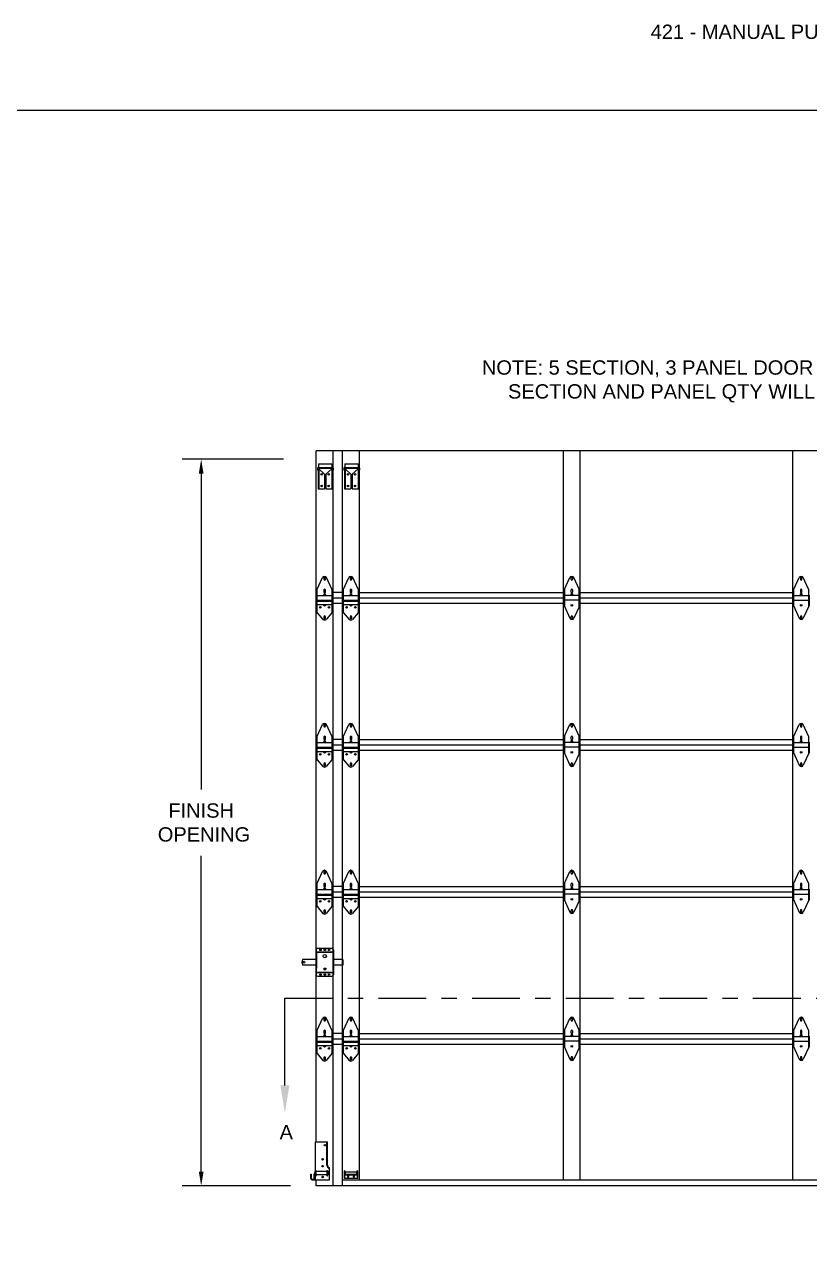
# Model space of a CAD drawing. Header units: inches. Extents: x 168.8 to 189.1, y 234.4 to 247.7.
# Drawn here: x 176.97 to 182.11, y 239.77 to 247.74 of the extents above; entities that cross this region are included whole.
import ezdxf
from ezdxf import colors
from ezdxf.entities.mleader import LeaderData, LeaderLine
from ezdxf.math import Vec2, Vec3

# ---------------------------------------------------------------- set-up
doc = ezdxf.new("R2010")
doc.units = ezdxf.units.IN
doc.header["$LTSCALE"] = 0.25
doc.header["$MEASUREMENT"] = 0
doc.linetypes.add('CENTER', pattern=[2, 1.25, -0.25, 0.25, -0.25])
doc.linetypes.add('HIDDEN', pattern=[0.375, 0.25, -0.125])
for name, color, linetype in [('421 - NO WINDOW', 7, 'Continuous'), ('ANNOTATIONS', 1, 'Continuous'), ('SECTION CUTS', 6, 'CENTER')]:
    doc.layers.add(name, color=color, linetype=linetype)
doc.styles.add('ARIAL', font='arial.ttf', dxfattribs={"height": 0.09375})
doc.styles.get("Standard").update_dxf_attribs({"font": 'romans.shx'})
doc.dimstyles.new('STANDARD$0', dxfattribs={"dimtxt": 0.09375, "dimasz": 0.09375, "dimexe": 0.03125, "dimexo": 0.046875, "dimgap": 0.09, "dimtad": 0, "dimtih": 1, "dimtoh": 1, "dimdec": 4, "dimzin": 0, "dimdsep": 46, "dimtxsty": 'ARIAL', "dimcen": 0.09, "dimadec": 0, "dimazin": 0, "dimtfac": 1, "dimtdec": 4, "dimtofl": 0, "dimtmove": 0, "dimatfit": 1, "dimfxl": 1, "dimtolj": 1, "dimtzin": 0, "dimarcsym": 0})

# ---------------------------------------------------------------- blocks, each defined once
blk = doc.blocks.new('*D3')
at = {"layer": 'ANNOTATIONS', "color": 0, "lineweight": -2, "transparency": 16777216}
for p, q in [((178.6681, 244.8975), (178.0043, 244.8975)), ((178.1293, 244.8037), (178.1293, 242.7386)), ((178.1293, 240.2386), (178.1293, 242.3038)), ((178.7129, 240.1449), (178.0043, 240.1449))]:
    blk.add_line(p, q, dxfattribs=at)
at = {"layer": 'ANNOTATIONS', "color": 0, "transparency": 16777216}
for points in [[(178.1136, 244.8037), (178.1449, 244.8037), (178.1293, 244.8975)], [(178.1136, 240.2386), (178.1449, 240.2386), (178.1293, 240.1449)]]:
    blk.add_solid(points, dxfattribs=at)
at = {"layer": 'defpoints', "color": 0, "transparency": 16777216}
for p in [(178.7743, 244.8975), (178.1293, 240.1449), (178.8192, 240.1449)]:
    blk.add_point(p, dxfattribs=at)
at = {"layer": 'ANNOTATIONS', "color": 0, "transparency": 16777216, "insert": (178.1293, 242.5212), "char_height": 0.09375, "attachment_point": 5, "style": 'ARIAL'}
blk.add_mtext('\\A1;FINISH\\P OPENING', dxfattribs=at)

msp = doc.modelspace()

# ---------------------------------------------------------------- linework, layer by layer
at = {"layer": '421 - NO WINDOW'}
for p, q in [((178.88159, 240.43344), (178.88159, 244.9522)), ((183.72745, 244.9522), (178.88159, 244.9522)), ((178.99176, 240.14488), (178.99176, 244.9522)), ((179.0541, 240.14488), (179.0541, 244.9522)), ((179.16427, 240.18494), (179.16427, 244.9522)), ((180.49926, 240.18494), (180.49926, 244.9522)), ((180.60942, 240.18494), (180.60942, 244.9522)), ((181.99963, 240.18494), (181.99963, 244.9522)), ((178.89648, 244.86832), (178.9848, 244.86832)), ((178.89648, 244.86832), (178.89648, 244.8421)), ((178.9848, 244.86832), (178.9848, 244.8421)), ((179.06899, 244.86832), (179.1573, 244.86832)), ((179.06899, 244.86832), (179.06899, 244.8421)), ((179.1573, 244.86832), (179.1573, 244.8421)), ((178.88956, 244.83892), (178.88916, 244.82726)), ((178.89328, 244.82711), (178.88916, 244.82726)), ((178.89369, 244.83878), (178.89328, 244.82711)), ((178.894, 244.83461), (178.894, 244.7037)), ((178.98415, 244.8421), (178.89713, 244.8421)), ((178.89805, 244.83461), (178.89805, 244.7037)), ((178.93682, 244.79928), (178.89805, 244.83438)), ((178.93682, 244.79928), (178.93682, 244.7037)), ((178.94446, 244.79928), (178.98323, 244.83438)), ((178.94446, 244.79928), (178.94446, 244.7037)), ((178.98323, 244.83461), (178.98323, 244.7037)), ((178.98728, 244.83461), (178.98728, 244.7037)), ((178.98759, 244.83878), (178.988, 244.82711)), ((178.988, 244.82711), (178.99212, 244.82726)), ((178.99171, 244.83892), (178.99212, 244.82726)), ((179.06207, 244.83892), (179.06166, 244.82726)), ((179.06579, 244.82711), (179.06166, 244.82726)), ((179.0662, 244.83878), (179.06579, 244.82711)), ((179.0665, 244.83461), (179.0665, 244.7037)), ((179.15666, 244.8421), (179.06964, 244.8421)), ((179.07056, 244.83461), (179.07056, 244.7037)), ((179.10932, 244.79928), (179.07056, 244.83438)), ((179.10932, 244.79928), (179.10932, 244.7037)), ((179.11697, 244.79928), (179.15574, 244.83438)), ((179.11697, 244.79928), (179.11697, 244.7037)), ((179.15574, 244.83461), (179.15574, 244.7037)), ((179.15979, 244.83461), (179.15979, 244.7037)), ((179.1601, 244.83878), (179.1605, 244.82711)), ((179.1605, 244.82711), (179.16463, 244.82726)), ((179.16422, 244.83892), (179.16463, 244.82726)), ((178.894, 244.7037), (178.93682, 244.7037)), ((178.94446, 244.7037), (178.98728, 244.7037)), ((179.0665, 244.7037), (179.10932, 244.7037)), ((179.11697, 244.7037), (179.15979, 244.7037)), ((178.88889, 244.04812), (178.92367, 244.12341)), ((178.88889, 243.89413), (178.88889, 244.04812)), ((178.93162, 244.12189), (178.93162, 244.11291)), ((178.94175, 244.11291), (178.94175, 244.12189)), ((178.98447, 244.04812), (178.9497, 244.12341)), ((178.98447, 244.04812), (178.98447, 243.89413)), ((179.0614, 244.04812), (179.09618, 244.12341)), ((179.0614, 243.89413), (179.0614, 244.04812)), ((179.10413, 244.12189), (179.10413, 244.11291)), ((179.11426, 244.11291), (179.11426, 244.12189)), ((179.15698, 244.04812), (179.12221, 244.12341)), ((179.15698, 244.04812), (179.15698, 243.89413)), ((180.5066, 244.04812), (180.54137, 244.12341)), ((180.5066, 244.04812), (180.5066, 243.93343)), ((180.54932, 244.11291), (180.54932, 244.12189)), ((180.55945, 244.12189), (180.55945, 244.11291)), ((180.60217, 244.04812), (180.5674, 244.12341)), ((180.60217, 243.93343), (180.60217, 244.04812)), ((182.00688, 244.04812), (182.04165, 244.12341)), ((182.00688, 243.93343), (182.00688, 244.04812)), ((182.0496, 244.12189), (182.0496, 244.11291)), ((182.05974, 244.11291), (182.05974, 244.12189)), ((182.10246, 244.04812), (182.06769, 244.12341)), ((182.10246, 244.04812), (182.10246, 243.93343)), ((178.88159, 244.00379), (178.88542, 244.00129)), ((178.88159, 243.97776), (178.88542, 243.98026)), ((178.88159, 243.97177), (178.88542, 243.96927)), ((178.88542, 243.89413), (178.88542, 244.00941)), ((178.88542, 244.00941), (178.88889, 244.00941)), ((178.88889, 244.00559), (178.98447, 244.00559)), ((178.88889, 243.97596), (178.98447, 243.97596)), ((178.88889, 243.96927), (178.98447, 243.96927)), ((178.93162, 244.04289), (178.93162, 244.02912)), ((178.94175, 244.02912), (178.94175, 244.04289)), ((178.98447, 244.00941), (178.98795, 244.00941)), ((178.98795, 244.00941), (178.98795, 243.89413)), ((178.99178, 244.00379), (178.98795, 244.00129)), ((178.99178, 243.97776), (178.98795, 243.98026)), ((178.99178, 243.97177), (178.98795, 243.96927)), ((179.0614, 244.02579), (178.99176, 244.02579)), ((178.99176, 243.99074), (179.0541, 243.99074)), ((178.99178, 243.97776), (178.99178, 244.00379)), ((178.99178, 243.94574), (178.99178, 243.97177)), ((179.0541, 244.00379), (179.05792, 244.00129)), ((179.0541, 243.97776), (179.05792, 243.98026)), ((179.0541, 243.97177), (179.05792, 243.96927)), ((179.05792, 243.89413), (179.05792, 244.00941)), ((179.05792, 244.00941), (179.0614, 244.00941)), ((179.0614, 244.00559), (179.15698, 244.00559)), ((179.0614, 243.97596), (179.15698, 243.97596)), ((179.0614, 243.96927), (179.15698, 243.96927)), ((179.10413, 244.04289), (179.10413, 244.02912)), ((179.11426, 244.02912), (179.11426, 244.04289)), ((179.15698, 244.02579), (180.5066, 244.02579)), ((179.15698, 244.00941), (179.16046, 244.00941)), ((179.16046, 244.00941), (179.16046, 243.89413)), ((179.16428, 244.00379), (179.16046, 244.00129)), ((179.16428, 243.97776), (179.16046, 243.98026)), ((179.16428, 243.97177), (179.16046, 243.96927)), ((179.16427, 243.99074), (180.5066, 243.99074)), ((179.16428, 243.97776), (179.16428, 244.00379)), ((179.16428, 243.94574), (179.16428, 243.97177)), ((180.49929, 243.97776), (180.49929, 244.00379)), ((180.49929, 244.00379), (180.50312, 244.00129)), ((180.49929, 243.97776), (180.50312, 243.98026)), ((180.5066, 244.00941), (180.50312, 244.00941)), ((180.50312, 244.00941), (180.50312, 243.94096)), ((180.60217, 244.00559), (180.5066, 244.00559)), ((180.60217, 243.97596), (180.5066, 243.97596)), ((180.54932, 244.02912), (180.54932, 244.04289)), ((180.55945, 244.04289), (180.55945, 244.02912)), ((180.60217, 244.02579), (181.99963, 244.02579)), ((180.60565, 244.00941), (180.60217, 244.00941)), ((180.60217, 243.99074), (181.99963, 243.99074)), ((180.60565, 243.94096), (180.60565, 244.00941)), ((180.60948, 244.00379), (180.60565, 244.00129)), ((180.60948, 243.97776), (180.60565, 243.98026)), ((180.60948, 243.97776), (180.60948, 244.00379)), ((181.99958, 243.97776), (181.99958, 244.00379)), ((181.99958, 244.00379), (182.0034, 244.00129)), ((181.99958, 243.97776), (182.0034, 243.98026)), ((182.0034, 243.94096), (182.0034, 244.00941)), ((182.0034, 244.00941), (182.00688, 244.00941)), ((182.00688, 244.00559), (182.10246, 244.00559)), ((182.00688, 243.97596), (182.10246, 243.97596)), ((182.0496, 244.04289), (182.0496, 244.02912)), ((182.05974, 244.02912), (182.05974, 244.04289)), ((182.10246, 244.00941), (182.10594, 244.00941)), ((182.10594, 244.00941), (182.10594, 243.94096)), ((182.10976, 244.00379), (182.10594, 244.00129)), ((182.10976, 243.97776), (182.10594, 243.98026)), ((182.10976, 243.97776), (182.10976, 244.00379)), ((178.88159, 243.94574), (178.88542, 243.94824)), ((178.88542, 243.89413), (178.88889, 243.89413)), ((178.88889, 243.94824), (178.98447, 243.94824)), ((178.88889, 243.89413), (178.92569, 243.85014)), ((178.98447, 243.89413), (178.94768, 243.85014)), ((178.98447, 243.89413), (178.98795, 243.89413)), ((178.99178, 243.94574), (178.98795, 243.94824)), ((178.99176, 243.95569), (179.0541, 243.95569)), ((179.0541, 243.94574), (179.05792, 243.94824)), ((179.05792, 243.89413), (179.0614, 243.89413)), ((179.0614, 243.94824), (179.15698, 243.94824)), ((179.0614, 243.89413), (179.09819, 243.85014)), ((179.15698, 243.89413), (179.12019, 243.85014)), ((179.15698, 243.89413), (179.16046, 243.89413)), ((179.16428, 243.94574), (179.16046, 243.94824)), ((179.16427, 243.95569), (180.5066, 243.95569)), ((180.50312, 243.94096), (180.54137, 243.85814)), ((180.60565, 243.94096), (180.5674, 243.85814)), ((180.60217, 243.95569), (181.99963, 243.95569)), ((182.0034, 243.94096), (182.04165, 243.85814)), ((182.10594, 243.94096), (182.06769, 243.85814)), ((178.93162, 243.86788), (178.93162, 243.8589)), ((178.94175, 243.8589), (178.94175, 243.86788)), ((179.10413, 243.86788), (179.10413, 243.8589)), ((179.11426, 243.8589), (179.11426, 243.86788)), ((180.54932, 243.8589), (180.54932, 243.86865)), ((180.55945, 243.86865), (180.55945, 243.8589)), ((182.0496, 243.86865), (182.0496, 243.8589)), ((182.05974, 243.8589), (182.05974, 243.86865)), ((178.88889, 243.08666), (178.92367, 243.16194)), ((178.93162, 243.16043), (178.93162, 243.15144)), ((178.94175, 243.15144), (178.94175, 243.16043)), ((178.98447, 243.08666), (178.9497, 243.16194)), ((179.0614, 243.08666), (179.09618, 243.16194)), ((179.10413, 243.16043), (179.10413, 243.15144)), ((179.11426, 243.15144), (179.11426, 243.16043)), ((179.15698, 243.08666), (179.12221, 243.16194)), ((180.5066, 243.08666), (180.54137, 243.16194)), ((180.54932, 243.15144), (180.54932, 243.16043)), ((180.55945, 243.16043), (180.55945, 243.15144)), ((180.60217, 243.08666), (180.5674, 243.16194)), ((182.00688, 243.08666), (182.04165, 243.16194)), ((182.0496, 243.16043), (182.0496, 243.15144)), ((182.05974, 243.15144), (182.05974, 243.16043)), ((182.10246, 243.08666), (182.06769, 243.16194)), ((178.88159, 243.04233), (178.88542, 243.03982)), ((178.88159, 243.01629), (178.88542, 243.0188)), ((178.88159, 243.01031), (178.88542, 243.0078)), ((178.88542, 242.93266), (178.88542, 243.04795)), ((178.88542, 243.04795), (178.88889, 243.04795)), ((178.88889, 242.93266), (178.88889, 243.08666)), ((178.88889, 243.04412), (178.98447, 243.04412)), ((178.88889, 243.0145), (178.98447, 243.0145)), ((178.93162, 243.08142), (178.93162, 243.06766)), ((178.94175, 243.06766), (178.94175, 243.08142)), ((178.98447, 243.08666), (178.98447, 242.93266)), ((178.98447, 243.04795), (178.98795, 243.04795)), ((178.98795, 243.04795), (178.98795, 242.93266)), ((178.99178, 243.04233), (178.98795, 243.03982)), ((178.99178, 243.01629), (178.98795, 243.0188)), ((178.99178, 243.01031), (178.98795, 243.0078)), ((179.0614, 243.06433), (178.99176, 243.06433)), ((178.99176, 243.02927), (179.0541, 243.02927)), ((178.99178, 243.01629), (178.99178, 243.04233)), ((178.99178, 242.98427), (178.99178, 243.01031)), ((179.0541, 243.04233), (179.05792, 243.03982)), ((179.0541, 243.01629), (179.05792, 243.0188)), ((179.0541, 243.01031), (179.05792, 243.0078)), ((179.05792, 243.04795), (179.0614, 243.04795)), ((179.05792, 242.93266), (179.05792, 243.04795)), ((179.0614, 242.93266), (179.0614, 243.08666)), ((179.0614, 243.04412), (179.15698, 243.04412)), ((179.0614, 243.0145), (179.15698, 243.0145)), ((179.10413, 243.08142), (179.10413, 243.06766)), ((179.11426, 243.06766), (179.11426, 243.08142)), ((179.15698, 243.08666), (179.15698, 242.93266)), ((179.15698, 243.06433), (180.5066, 243.06433)), ((179.15698, 243.04795), (179.16046, 243.04795)), ((179.16046, 243.04795), (179.16046, 242.93266)), ((179.16428, 243.04233), (179.16046, 243.03982)), ((179.16428, 243.01629), (179.16046, 243.0188)), ((179.16428, 243.01031), (179.16046, 243.0078)), ((179.16427, 243.02927), (180.5066, 243.02927)), ((179.16428, 243.01629), (179.16428, 243.04233)), ((179.16428, 242.98427), (179.16428, 243.01031)), ((180.49929, 243.01629), (180.49929, 243.04233)), ((180.49929, 243.04233), (180.50312, 243.03982)), ((180.49929, 243.01629), (180.50312, 243.0188)), ((180.5066, 243.04795), (180.50312, 243.04795)), ((180.50312, 243.04795), (180.50312, 242.9795)), ((180.5066, 243.08666), (180.5066, 242.97196)), ((180.60217, 243.04412), (180.5066, 243.04412)), ((180.60217, 243.0145), (180.5066, 243.0145)), ((180.54932, 243.06766), (180.54932, 243.08142)), ((180.55945, 243.08142), (180.55945, 243.06766)), ((180.60217, 242.97196), (180.60217, 243.08666)), ((180.60217, 243.06433), (181.99963, 243.06433)), ((180.60565, 243.04795), (180.60217, 243.04795)), ((180.60217, 243.02927), (181.99963, 243.02927)), ((180.60565, 242.9795), (180.60565, 243.04795)), ((180.60948, 243.04233), (180.60565, 243.03982)), ((180.60948, 243.01629), (180.60565, 243.0188)), ((180.60948, 243.01629), (180.60948, 243.04233)), ((181.99958, 243.01629), (181.99958, 243.04233)), ((181.99958, 243.04233), (182.0034, 243.03982)), ((181.99958, 243.01629), (182.0034, 243.0188)), ((182.0034, 243.04795), (182.00688, 243.04795)), ((182.0034, 242.9795), (182.0034, 243.04795)), ((182.00688, 242.97196), (182.00688, 243.08666)), ((182.00688, 243.04412), (182.10246, 243.04412)), ((182.00688, 243.0145), (182.10246, 243.0145)), ((182.0496, 243.08142), (182.0496, 243.06766)), ((182.05974, 243.06766), (182.05974, 243.08142)), ((182.10246, 243.08666), (182.10246, 242.97196)), ((182.10246, 243.04795), (182.10594, 243.04795)), ((182.10594, 243.04795), (182.10594, 242.9795)), ((182.10976, 243.04233), (182.10594, 243.03982)), ((182.10976, 243.01629), (182.10594, 243.0188)), ((182.10976, 243.01629), (182.10976, 243.04233)), ((178.88159, 242.98427), (178.88542, 242.98678)), ((178.88542, 242.93266), (178.88889, 242.93266)), ((178.88889, 243.0078), (178.98447, 243.0078)), ((178.88889, 242.98678), (178.98447, 242.98678)), ((178.88889, 242.93266), (178.92569, 242.88867)), ((178.98447, 242.93266), (178.94768, 242.88867)), ((178.98447, 242.93266), (178.98795, 242.93266)), ((178.99178, 242.98427), (178.98795, 242.98678)), ((178.99176, 242.99422), (179.0541, 242.99422)), ((179.0541, 242.98427), (179.05792, 242.98678)), ((179.05792, 242.93266), (179.0614, 242.93266)), ((179.0614, 243.0078), (179.15698, 243.0078)), ((179.0614, 242.98678), (179.15698, 242.98678)), ((179.0614, 242.93266), (179.09819, 242.88867)), ((179.15698, 242.93266), (179.12019, 242.88867)), ((179.15698, 242.93266), (179.16046, 242.93266)), ((179.16428, 242.98427), (179.16046, 242.98678)), ((179.16427, 242.99422), (180.5066, 242.99422)), ((180.50312, 242.9795), (180.54137, 242.89668)), ((180.60565, 242.9795), (180.5674, 242.89668)), ((180.60217, 242.99422), (181.99963, 242.99422)), ((182.0034, 242.9795), (182.04165, 242.89668)), ((182.10594, 242.9795), (182.06769, 242.89668)), ((178.93162, 242.90642), (178.93162, 242.89743)), ((178.94175, 242.89743), (178.94175, 242.90642)), ((179.10413, 242.90642), (179.10413, 242.89743)), ((179.11426, 242.89743), (179.11426, 242.90642)), ((180.54932, 242.89743), (180.54932, 242.90718)), ((180.55945, 242.90718), (180.55945, 242.89743)), ((182.0496, 242.90718), (182.0496, 242.89743)), ((182.05974, 242.89743), (182.05974, 242.90718)), ((178.88889, 242.12519), (178.92367, 242.20048)), ((178.93162, 242.19896), (178.93162, 242.18998)), ((178.94175, 242.18998), (178.94175, 242.19896)), ((178.98447, 242.12519), (178.9497, 242.20048)), ((179.0614, 242.12519), (179.09618, 242.20048)), ((179.10413, 242.19896), (179.10413, 242.18998)), ((179.11426, 242.18998), (179.11426, 242.19896)), ((179.15698, 242.12519), (179.12221, 242.20048)), ((180.5066, 242.12519), (180.54137, 242.20048)), ((180.54932, 242.18998), (180.54932, 242.19896)), ((180.55945, 242.19896), (180.55945, 242.18998)), ((180.60217, 242.12519), (180.5674, 242.20048)), ((182.00688, 242.12519), (182.04165, 242.20048)), ((182.0496, 242.19896), (182.0496, 242.18998)), ((182.05974, 242.18998), (182.05974, 242.19896)), ((182.10246, 242.12519), (182.06769, 242.20048)), ((178.88159, 242.08086), (178.88542, 242.07836)), ((178.88159, 242.05483), (178.88542, 242.05733)), ((178.88542, 241.9712), (178.88542, 242.08648)), ((178.88542, 242.08648), (178.88889, 242.08648)), ((178.88889, 241.9712), (178.88889, 242.12519)), ((178.88889, 242.08266), (178.98447, 242.08266)), ((178.88889, 242.05303), (178.98447, 242.05303)), ((178.93162, 242.11996), (178.93162, 242.10619)), ((178.94175, 242.10619), (178.94175, 242.11996)), ((178.98447, 242.12519), (178.98447, 241.9712)), ((178.98447, 242.08648), (178.98795, 242.08648)), ((178.98795, 242.08648), (178.98795, 241.9712)), ((178.99178, 242.08086), (178.98795, 242.07836)), ((178.99178, 242.05483), (178.98795, 242.05733)), ((179.0614, 242.10286), (178.99176, 242.10286)), ((178.99176, 242.06781), (179.0541, 242.06781)), ((178.99178, 242.05483), (178.99178, 242.08086)), ((179.0541, 242.08086), (179.05792, 242.07836)), ((179.0541, 242.05483), (179.05792, 242.05733)), ((179.05792, 242.08648), (179.0614, 242.08648)), ((179.05792, 241.9712), (179.05792, 242.08648)), ((179.0614, 241.9712), (179.0614, 242.12519)), ((179.0614, 242.08266), (179.15698, 242.08266)), ((179.0614, 242.05303), (179.15698, 242.05303)), ((179.10413, 242.11996), (179.10413, 242.10619)), ((179.11426, 242.10619), (179.11426, 242.11996)), ((179.15698, 242.12519), (179.15698, 241.9712)), ((179.15698, 242.08648), (179.16046, 242.08648)), ((179.16046, 242.08648), (179.16046, 241.9712)), ((179.16428, 242.08086), (179.16046, 242.07836)), ((179.16428, 242.05483), (179.16046, 242.05733)), ((179.16427, 242.10286), (180.5066, 242.10286)), ((179.16427, 242.06781), (180.5066, 242.06781)), ((179.16428, 242.05483), (179.16428, 242.08086)), ((180.49929, 242.08086), (180.50312, 242.07836)), ((180.49929, 242.05483), (180.49929, 242.08086)), ((180.49929, 242.05483), (180.50312, 242.05733)), ((180.5066, 242.08648), (180.50312, 242.08648)), ((180.50312, 242.08648), (180.50312, 242.01803)), ((180.5066, 242.12519), (180.5066, 242.0105)), ((180.60217, 242.08266), (180.5066, 242.08266)), ((180.60217, 242.05303), (180.5066, 242.05303)), ((180.54932, 242.10619), (180.54932, 242.11996)), ((180.55945, 242.11996), (180.55945, 242.10619)), ((180.60217, 242.0105), (180.60217, 242.12519)), ((180.60217, 242.10286), (181.99963, 242.10286)), ((180.60565, 242.08648), (180.60217, 242.08648)), ((180.60217, 242.06781), (181.99963, 242.06781)), ((180.60565, 242.01803), (180.60565, 242.08648)), ((180.60948, 242.08086), (180.60565, 242.07836)), ((180.60948, 242.05483), (180.60565, 242.05733)), ((180.60948, 242.05483), (180.60948, 242.08086)), ((181.99958, 242.08086), (182.0034, 242.07836)), ((181.99958, 242.05483), (181.99958, 242.08086)), ((181.99958, 242.05483), (182.0034, 242.05733)), ((182.0034, 242.08648), (182.00688, 242.08648)), ((182.0034, 242.01803), (182.0034, 242.08648)), ((182.00688, 242.0105), (182.00688, 242.12519)), ((182.00688, 242.08266), (182.10246, 242.08266)), ((182.00688, 242.05303), (182.10246, 242.05303)), ((182.0496, 242.11996), (182.0496, 242.10619)), ((182.05974, 242.10619), (182.05974, 242.11996)), ((182.10246, 242.12519), (182.10246, 242.0105)), ((182.10246, 242.08648), (182.10594, 242.08648)), ((182.10594, 242.08648), (182.10594, 242.01803)), ((182.10976, 242.08086), (182.10594, 242.07836)), ((182.10976, 242.05483), (182.10594, 242.05733)), ((182.10976, 242.05483), (182.10976, 242.08086)), ((178.88159, 242.04884), (178.88542, 242.04634)), ((178.88159, 242.02281), (178.88542, 242.02531)), ((178.88889, 242.04634), (178.98447, 242.04634)), ((178.88889, 242.02531), (178.98447, 242.02531)), ((178.99178, 242.04884), (178.98795, 242.04634)), ((178.99178, 242.02281), (178.98795, 242.02531)), ((178.99176, 242.03275), (179.0541, 242.03275)), ((178.99178, 242.02281), (178.99178, 242.04884)), ((179.0541, 242.04884), (179.05792, 242.04634)), ((179.0541, 242.02281), (179.05792, 242.02531)), ((179.0614, 242.04634), (179.15698, 242.04634)), ((179.0614, 242.02531), (179.15698, 242.02531)), ((179.16428, 242.04884), (179.16046, 242.04634)), ((179.16428, 242.02281), (179.16046, 242.02531)), ((179.16427, 242.03275), (180.5066, 242.03275)), ((179.16428, 242.02281), (179.16428, 242.04884)), ((180.50312, 242.01803), (180.54137, 241.93521)), ((180.60565, 242.01803), (180.5674, 241.93521)), ((180.60217, 242.03275), (181.99963, 242.03275)), ((182.0034, 242.01803), (182.04165, 241.93521)), ((182.10594, 242.01803), (182.06769, 241.93521)), ((178.88542, 241.9712), (178.88889, 241.9712)), ((178.88889, 241.9712), (178.92569, 241.92721)), ((178.93162, 241.94495), (178.93162, 241.93597)), ((178.94175, 241.93597), (178.94175, 241.94495)), ((178.98447, 241.9712), (178.94768, 241.92721)), ((178.98447, 241.9712), (178.98795, 241.9712)), ((179.05792, 241.9712), (179.0614, 241.9712)), ((179.0614, 241.9712), (179.09819, 241.92721)), ((179.10413, 241.94495), (179.10413, 241.93597)), ((179.11426, 241.93597), (179.11426, 241.94495)), ((179.15698, 241.9712), (179.12019, 241.92721)), ((179.15698, 241.9712), (179.16046, 241.9712)), ((180.54932, 241.93597), (180.54932, 241.94572)), ((180.55945, 241.94572), (180.55945, 241.93597)), ((182.0496, 241.94572), (182.0496, 241.93597)), ((182.05974, 241.93597), (182.05974, 241.94572)), ((178.88889, 241.16373), (178.92367, 241.23901)), ((178.93162, 241.23749), (178.93162, 241.22851)), ((178.94175, 241.22851), (178.94175, 241.23749)), ((178.98447, 241.16373), (178.9497, 241.23901)), ((179.0614, 241.16373), (179.09618, 241.23901)), ((179.10413, 241.23749), (179.10413, 241.22851)), ((179.11426, 241.22851), (179.11426, 241.23749)), ((179.15698, 241.16373), (179.12221, 241.23901)), ((180.5066, 241.16373), (180.54137, 241.23901)), ((180.54932, 241.22851), (180.54932, 241.23749)), ((180.55945, 241.23749), (180.55945, 241.22851)), ((180.60217, 241.16373), (180.5674, 241.23901)), ((182.00688, 241.16373), (182.04165, 241.23901)), ((182.0496, 241.23749), (182.0496, 241.22851)), ((182.05974, 241.22851), (182.05974, 241.23749)), ((182.10246, 241.16373), (182.06769, 241.23901)), ((178.88159, 241.1194), (178.88542, 241.11689)), ((178.88159, 241.09336), (178.88542, 241.09587)), ((178.88542, 241.12502), (178.88889, 241.12502)), ((178.88542, 241.00973), (178.88542, 241.12502)), ((178.88889, 241.00973), (178.88889, 241.16373)), ((178.88889, 241.12119), (178.98447, 241.12119)), ((178.93162, 241.15849), (178.93162, 241.14473)), ((178.94175, 241.14473), (178.94175, 241.15849)), ((178.98447, 241.16373), (178.98447, 241.00973)), ((178.98447, 241.12502), (178.98795, 241.12502)), ((178.98795, 241.12502), (178.98795, 241.00973)), ((178.99178, 241.1194), (178.98795, 241.11689)), ((178.99178, 241.09336), (178.98795, 241.09587)), ((179.0614, 241.1414), (178.99176, 241.1414)), ((178.99176, 241.10634), (179.0541, 241.10634)), ((178.99178, 241.09336), (178.99178, 241.1194)), ((179.0541, 241.1194), (179.05792, 241.11689)), ((179.0541, 241.09336), (179.05792, 241.09587)), ((179.05792, 241.00973), (179.05792, 241.12502)), ((179.05792, 241.12502), (179.0614, 241.12502)), ((179.0614, 241.00973), (179.0614, 241.16373)), ((179.0614, 241.12119), (179.15698, 241.12119)), ((179.10413, 241.15849), (179.10413, 241.14473)), ((179.11426, 241.14473), (179.11426, 241.15849)), ((179.15698, 241.16373), (179.15698, 241.00973)), ((179.15698, 241.1414), (180.5066, 241.1414)), ((179.15698, 241.12502), (179.16046, 241.12502)), ((179.16046, 241.12502), (179.16046, 241.00973)), ((179.16428, 241.1194), (179.16046, 241.11689)), ((179.16428, 241.09336), (179.16046, 241.09587)), ((179.16427, 241.10634), (180.5066, 241.10634)), ((179.16428, 241.09336), (179.16428, 241.1194)), ((180.49929, 241.09336), (180.49929, 241.1194)), ((180.49929, 241.1194), (180.50312, 241.11689)), ((180.49929, 241.09336), (180.50312, 241.09587)), ((180.50312, 241.12502), (180.50312, 241.05657)), ((180.5066, 241.12502), (180.50312, 241.12502)), ((180.5066, 241.16373), (180.5066, 241.04903)), ((180.60217, 241.12119), (180.5066, 241.12119)), ((180.54932, 241.14473), (180.54932, 241.15849)), ((180.55945, 241.15849), (180.55945, 241.14473)), ((180.60217, 241.04903), (180.60217, 241.16373)), ((180.60217, 241.1414), (181.99963, 241.1414)), ((180.60565, 241.12502), (180.60217, 241.12502)), ((180.60217, 241.10634), (181.99963, 241.10634)), ((180.60565, 241.05657), (180.60565, 241.12502)), ((180.60948, 241.1194), (180.60565, 241.11689)), ((180.60948, 241.09336), (180.60565, 241.09587)), ((180.60948, 241.09336), (180.60948, 241.1194)), ((181.99958, 241.09336), (181.99958, 241.1194)), ((181.99958, 241.1194), (182.0034, 241.11689)), ((181.99958, 241.09336), (182.0034, 241.09587)), ((182.0034, 241.12502), (182.00688, 241.12502)), ((182.0034, 241.05657), (182.0034, 241.12502)), ((182.00688, 241.04903), (182.00688, 241.16373)), ((182.00688, 241.12119), (182.10246, 241.12119)), ((182.0496, 241.15849), (182.0496, 241.14473)), ((182.05974, 241.14473), (182.05974, 241.15849)), ((182.10246, 241.16373), (182.10246, 241.04903)), ((182.10246, 241.12502), (182.10594, 241.12502)), ((182.10594, 241.12502), (182.10594, 241.05657)), ((182.10976, 241.1194), (182.10594, 241.11689)), ((182.10976, 241.09336), (182.10594, 241.09587)), ((182.10976, 241.09336), (182.10976, 241.1194)), ((178.88159, 241.08738), (178.88542, 241.08487)), ((178.88159, 241.06134), (178.88542, 241.06385)), ((178.88889, 241.09157), (178.98447, 241.09157)), ((178.88889, 241.08487), (178.98447, 241.08487)), ((178.88889, 241.06385), (178.98447, 241.06385)), ((178.99178, 241.08738), (178.98795, 241.08487)), ((178.99178, 241.06134), (178.98795, 241.06385)), ((178.99176, 241.07129), (179.0541, 241.07129)), ((178.99178, 241.06134), (178.99178, 241.08738)), ((179.0541, 241.08738), (179.05792, 241.08487)), ((179.0541, 241.06134), (179.05792, 241.06385)), ((179.0614, 241.09157), (179.15698, 241.09157)), ((179.0614, 241.08487), (179.15698, 241.08487)), ((179.0614, 241.06385), (179.15698, 241.06385)), ((179.16428, 241.08738), (179.16046, 241.08487)), ((179.16428, 241.06134), (179.16046, 241.06385)), ((179.16427, 241.07129), (180.5066, 241.07129)), ((179.16428, 241.06134), (179.16428, 241.08738)), ((180.50312, 241.05657), (180.54137, 240.97375)), ((180.60217, 241.09157), (180.5066, 241.09157)), ((180.60565, 241.05657), (180.5674, 240.97375)), ((180.60217, 241.07129), (181.99963, 241.07129)), ((182.0034, 241.05657), (182.04165, 240.97375)), ((182.00688, 241.09157), (182.10246, 241.09157)), ((182.10594, 241.05657), (182.06769, 240.97375)), ((178.88542, 241.00973), (178.88889, 241.00973)), ((178.88889, 241.00973), (178.92569, 240.96574)), ((178.93162, 240.98349), (178.93162, 240.9745)), ((178.94175, 240.9745), (178.94175, 240.98349)), ((178.98447, 241.00973), (178.94768, 240.96574)), ((178.98447, 241.00973), (178.98795, 241.00973)), ((179.05792, 241.00973), (179.0614, 241.00973)), ((179.0614, 241.00973), (179.09819, 240.96574)), ((179.10413, 240.98349), (179.10413, 240.9745)), ((179.11426, 240.9745), (179.11426, 240.98349)), ((179.15698, 241.00973), (179.12019, 240.96574)), ((179.15698, 241.00973), (179.16046, 241.00973)), ((180.54932, 240.9745), (180.54932, 240.98425)), ((180.55945, 240.98425), (180.55945, 240.9745)), ((182.0496, 240.98425), (182.0496, 240.9745)), ((182.05974, 240.9745), (182.05974, 240.98425)), ((178.87777, 240.18494), (178.87777, 240.43344)), ((178.87777, 240.43344), (178.95538, 240.43344)), ((178.95156, 240.28052), (178.95156, 240.43344)), ((178.95538, 240.28052), (178.95538, 240.43344)), ((178.84718, 240.22078), (178.85101, 240.22078)), ((178.84718, 240.19258), (178.84718, 240.22078)), ((178.85101, 240.19258), (178.85101, 240.22078)), ((178.86917, 240.18876), (178.86917, 240.22221)), ((178.87433, 240.23998), (178.87777, 240.23832)), ((178.87433, 240.21544), (178.87433, 240.23998)), ((178.87777, 240.24563), (178.88159, 240.24563)), ((178.88159, 240.20979), (178.88159, 240.24563)), ((178.95184, 240.23832), (178.88159, 240.23832)), ((178.95184, 240.24563), (178.95567, 240.24563)), ((178.95184, 240.24563), (178.95184, 240.20979)), ((178.95567, 240.20979), (178.95567, 240.24563)), ((178.95911, 240.23998), (178.95567, 240.23832)), ((178.95911, 240.21544), (178.95911, 240.23998)), ((178.96952, 240.18494), (178.96952, 240.26206)), ((178.85483, 240.18876), (178.87777, 240.18876)), ((178.85483, 240.18494), (178.96952, 240.18494)), ((178.87433, 240.21544), (178.87777, 240.2171)), ((178.87777, 240.20979), (178.88159, 240.20979)), ((178.95184, 240.2171), (178.88159, 240.2171)), ((178.88159, 240.14488), (178.88159, 240.18494)), ((183.72745, 240.14488), (178.88159, 240.14488)), ((178.95184, 240.20979), (178.95567, 240.20979)), ((178.95911, 240.21544), (178.95567, 240.2171)), ((179.0541, 240.18494), (183.55495, 240.18494))]:
    msp.add_line(p, q, dxfattribs=at)
at = {"layer": '421 - NO WINDOW', "linetype": 'Continuous'}
for p, q in [((178.97979, 244.83805), (178.90149, 244.83805)), ((179.1523, 244.83805), (179.074, 244.83805)), ((178.8816, 241.68964), (178.8816, 241.52589)), ((178.8816, 241.67565), (178.99427, 241.67565)), ((178.89099, 241.69903), (178.98488, 241.69903)), ((178.99427, 241.68964), (178.99427, 241.52589)), ((178.8816, 241.62654), (178.79255, 241.62654)), ((178.8816, 241.58898), (178.79255, 241.58898)), ((179.05638, 241.62654), (178.99427, 241.62654)), ((179.05638, 241.58898), (178.99427, 241.58898)), ((179.05164, 241.62654), (179.05164, 241.58898)), ((179.05638, 241.62654), (179.05638, 241.58898)), ((178.8816, 241.53988), (178.99427, 241.53988)), ((178.89099, 241.5165), (178.98488, 241.5165)), ((178.93099, 241.56908), (178.93099, 241.56081)), ((178.93099, 241.56908), (178.94489, 241.56908)), ((178.93099, 241.56081), (178.94489, 241.56081)), ((178.94489, 241.56908), (178.94489, 241.56081)), ((179.06723, 240.1942), (179.06723, 240.2435)), ((179.06946, 240.2435), (179.06723, 240.2435)), ((179.06946, 240.1942), (179.06946, 240.2435)), ((179.07388, 240.23917), (179.07167, 240.23917)), ((179.07388, 240.21625), (179.07388, 240.23917)), ((179.14449, 240.23461), (179.07388, 240.23461)), ((179.07388, 240.22081), (179.14449, 240.22081)), ((179.1467, 240.23917), (179.14449, 240.23917)), ((179.14449, 240.23917), (179.14449, 240.21625)), ((179.14891, 240.2435), (179.14891, 240.1942)), ((179.15114, 240.2435), (179.14891, 240.2435)), ((179.15114, 240.2435), (179.15114, 240.1942)), ((179.06723, 240.1942), (179.06946, 240.1942)), ((179.07167, 240.21625), (179.07388, 240.21625)), ((179.1467, 240.19234), (179.07167, 240.19234)), ((179.07388, 240.21661), (179.14449, 240.21661)), ((179.08624, 240.20728), (179.08624, 240.20583)), ((179.09464, 240.20583), (179.09464, 240.20728)), ((179.12376, 240.20728), (179.12376, 240.20583)), ((179.13216, 240.20583), (179.13216, 240.20728)), ((179.14449, 240.21625), (179.1467, 240.21625)), ((179.14891, 240.1942), (179.15114, 240.1942))]:
    msp.add_line(p, q, dxfattribs=at)
at = {"layer": '421 - NO WINDOW', "linetype": 'HIDDEN'}
for p, q in [((178.8816, 241.67349), (178.99427, 241.67349)), ((178.8816, 241.66973), (178.88376, 241.66973)), ((178.88376, 241.66973), (178.88376, 241.54579)), ((178.99211, 241.66973), (178.99211, 241.54579)), ((178.99211, 241.66973), (178.99427, 241.66973)), ((178.8816, 241.54579), (178.88376, 241.54579)), ((178.8816, 241.54204), (178.99427, 241.54204)), ((178.99211, 241.54579), (178.99427, 241.54579))]:
    msp.add_line(p, q, dxfattribs=at)
at = {"layer": '421 - NO WINDOW', "linetype": 'Continuous', "flags": 128}
for points in [[(179.07167, 240.23917), (179.07124, 240.23922), (179.07082, 240.23934), (179.07044, 240.23955), (179.07011, 240.23982), (179.06983, 240.24016), (179.06963, 240.24054), (179.0695, 240.24095), (179.06946, 240.24138)], [(179.14891, 240.24138), (179.14887, 240.24095), (179.14874, 240.24054), (179.14854, 240.24016), (179.14826, 240.23982), (179.14793, 240.23955), (179.14755, 240.23934), (179.14713, 240.23922), (179.1467, 240.23917)], [(179.07167, 240.19234), (179.0708, 240.19238), (179.06997, 240.19248), (179.0692, 240.19265), (179.06853, 240.19289), (179.06798, 240.19317), (179.06757, 240.19349), (179.06732, 240.19384), (179.06723, 240.1942)], [(179.06946, 240.21404), (179.0695, 240.21447), (179.06963, 240.21488), (179.06983, 240.21526), (179.07011, 240.2156), (179.07044, 240.21587), (179.07082, 240.21608), (179.07124, 240.2162), (179.07167, 240.21625)], [(179.07167, 240.19234), (179.07124, 240.19238), (179.07082, 240.19248), (179.07044, 240.19265), (179.07011, 240.19289), (179.06983, 240.19317), (179.06963, 240.19349), (179.0695, 240.19384), (179.06946, 240.1942)], [(179.09464, 240.20728), (179.09439, 240.20871), (179.09366, 240.20998), (179.09254, 240.21092), (179.09117, 240.21141), (179.08971, 240.21141), (179.08834, 240.21092), (179.08722, 240.20998), (179.0865, 240.20871), (179.08624, 240.20728)], [(179.08624, 240.20583), (179.0865, 240.20439), (179.08722, 240.20313), (179.08834, 240.20219), (179.08971, 240.20169), (179.09117, 240.20169), (179.09254, 240.20219), (179.09366, 240.20313), (179.09439, 240.20439), (179.09464, 240.20583)], [(179.13216, 240.20728), (179.1319, 240.20871), (179.13118, 240.20998), (179.13006, 240.21092), (179.12869, 240.21141), (179.12723, 240.21141), (179.12586, 240.21092), (179.12474, 240.20998), (179.12401, 240.20871), (179.12376, 240.20728)], [(179.12376, 240.20583), (179.12401, 240.20439), (179.12474, 240.20313), (179.12586, 240.20219), (179.12723, 240.20169), (179.12869, 240.20169), (179.13006, 240.20219), (179.13118, 240.20313), (179.1319, 240.20439), (179.13216, 240.20583)], [(179.1467, 240.21625), (179.14713, 240.2162), (179.14755, 240.21608), (179.14793, 240.21587), (179.14826, 240.2156), (179.14854, 240.21526), (179.14874, 240.21488), (179.14887, 240.21447), (179.14891, 240.21404)], [(179.14891, 240.1942), (179.14887, 240.19384), (179.14874, 240.19349), (179.14854, 240.19317), (179.14826, 240.19289), (179.14793, 240.19265), (179.14755, 240.19248), (179.14713, 240.19238), (179.1467, 240.19234)], [(179.15114, 240.1942), (179.15107, 240.19388), (179.15087, 240.19357), (179.15054, 240.19327), (179.1501, 240.19301), (179.14955, 240.19278), (179.14892, 240.19259), (179.14822, 240.19245), (179.14747, 240.19237), (179.1467, 240.19234)]]:
    msp.add_lwpolyline(points, dxfattribs=at)
at = {"layer": '421 - NO WINDOW'}
for centre, radius in [((178.9177, 244.79928), 0.00508), ((178.96358, 244.79928), 0.00508), ((179.09021, 244.79928), 0.00508), ((179.13609, 244.79928), 0.00508), ((178.9177, 244.72282), 0.00508), ((178.96358, 244.72282), 0.00508), ((179.09021, 244.72282), 0.00508), ((179.13609, 244.72282), 0.00508), ((178.93668, 244.01406), 0.00507), ((179.10919, 244.01406), 0.00507), ((180.55439, 244.01406), 0.00507), ((182.05467, 244.01406), 0.00507), ((178.90801, 243.92861), 0.00507), ((178.93668, 243.94175), 0.00507), ((178.96536, 243.92861), 0.00507), ((179.08052, 243.92861), 0.00507), ((179.10919, 243.94175), 0.00507), ((179.13787, 243.92861), 0.00507), ((180.55439, 243.94175), 0.00507), ((182.05467, 243.94175), 0.00507), ((178.93668, 243.05259), 0.00507), ((179.10919, 243.05259), 0.00507), ((180.55439, 243.05259), 0.00507), ((182.05467, 243.05259), 0.00507), ((178.90801, 242.96714), 0.00507), ((178.93668, 242.98028), 0.00507), ((178.96536, 242.96714), 0.00507), ((179.08052, 242.96714), 0.00507), ((179.10919, 242.98028), 0.00507), ((179.13787, 242.96714), 0.00507), ((180.55439, 242.98028), 0.00507), ((182.05467, 242.98028), 0.00507), ((178.93668, 242.09113), 0.00507), ((179.10919, 242.09113), 0.00507), ((180.55439, 242.09113), 0.00507), ((182.05467, 242.09113), 0.00507), ((178.90801, 242.00567), 0.00507), ((178.93668, 242.01881), 0.00507), ((178.96536, 242.00567), 0.00507), ((179.08052, 242.00567), 0.00507), ((179.10919, 242.01881), 0.00507), ((179.13787, 242.00567), 0.00507), ((180.55439, 242.01881), 0.00507), ((182.05467, 242.01881), 0.00507), ((178.90977, 241.68847), 0.005), ((178.93794, 241.64765), 0.0107), ((178.93794, 241.68847), 0.005), ((178.96611, 241.68847), 0.005), ((178.80194, 241.60776), 0.00587), ((178.90977, 241.52705), 0.005), ((178.93794, 241.52705), 0.005), ((178.96611, 241.52705), 0.005), ((178.93668, 241.12966), 0.00507), ((179.10919, 241.12966), 0.00507), ((180.55439, 241.12966), 0.00507), ((182.05467, 241.12966), 0.00507), ((178.90801, 241.04421), 0.00507), ((178.93668, 241.05735), 0.00507), ((178.96536, 241.04421), 0.00507), ((179.08052, 241.04421), 0.00507), ((179.10919, 241.05735), 0.00507), ((179.13787, 241.04421), 0.00507), ((180.55439, 241.05735), 0.00507), ((182.05467, 241.05735), 0.00507), ((178.93923, 240.41071), 0.00507), ((178.92365, 240.31884), 0.00507), ((178.92365, 240.27335), 0.00507), ((178.92365, 240.20205), 0.00507)]:
    msp.add_circle(centre, radius, dxfattribs=at)
for centre, radius, start, end in [((178.89713, 244.83866), 0.00757, 94.899837, 178), ((178.98415, 244.83866), 0.00757, 2, 85.100163), ((179.06964, 244.83866), 0.00757, 94.899837, 178), ((179.15666, 244.83866), 0.00757, 2, 85.100163), ((178.89713, 244.83866), 0.00344, 90, 178), ((178.90149, 244.83461), 0.00749, 90, 180), ((178.90149, 244.83461), 0.00344, 90, 180), ((178.97979, 244.83461), 0.00749, 0, 90), ((178.97979, 244.83461), 0.00344, 0, 90), ((178.98415, 244.83866), 0.00344, 2, 90), ((179.06964, 244.83866), 0.00344, 90, 178), ((179.074, 244.83461), 0.00749, 90, 180), ((179.074, 244.83461), 0.00344, 90, 180), ((179.1523, 244.83461), 0.00749, 0, 90), ((179.1523, 244.83461), 0.00344, 0, 90), ((179.15666, 244.83866), 0.00344, 2, 90), ((178.93668, 244.1174), 0.01434, 24.791407, 155.208593), ((178.93668, 244.12189), 0.00507, 0, 180), ((179.10919, 244.1174), 0.01434, 24.791407, 155.208593), ((179.10919, 244.12189), 0.00507, 0, 180), ((180.55439, 244.1174), 0.01434, 24.791407, 155.208593), ((180.55439, 244.12189), 0.00507, 0, 180), ((182.05467, 244.1174), 0.01434, 24.791407, 155.208593), ((182.05467, 244.12189), 0.00507, 0, 180), ((178.93668, 244.11291), 0.00507, 180, 0), ((178.93668, 244.04289), 0.00507, 0, 180), ((179.10919, 244.11291), 0.00507, 180, 0), ((179.10919, 244.04289), 0.00507, 0, 180), ((180.55439, 244.11291), 0.00507, 180, 0), ((180.55439, 244.04289), 0.00507, 0, 180), ((182.05467, 244.11291), 0.00507, 180, 0), ((182.05467, 244.04289), 0.00507, 0, 180), ((178.93668, 244.02912), 0.00507, 180, 0), ((179.10919, 244.02912), 0.00507, 180, 0), ((180.55439, 244.02912), 0.00507, 180, 0), ((182.05467, 244.02912), 0.00507, 180, 0), ((178.93668, 243.85934), 0.01434, 219.909063, 320.090937), ((178.93668, 243.86788), 0.00507, 0, 180), ((178.93668, 243.8589), 0.00507, 180, 0), ((179.10919, 243.85934), 0.01434, 219.909063, 320.090937), ((179.10919, 243.86788), 0.00507, 0, 180), ((179.10919, 243.8589), 0.00507, 180, 0), ((180.55439, 243.86415), 0.01434, 204.791407, 335.208593), ((180.55439, 243.86865), 0.00507, 0, 180), ((180.55439, 243.86788), 0.00507, 0, 180), ((180.55439, 243.85966), 0.00507, 180, 0), ((180.55439, 243.8589), 0.00507, 180, 0), ((182.05467, 243.86415), 0.01434, 204.791407, 335.208593), ((182.05467, 243.86865), 0.00507, 0, 180), ((182.05467, 243.86788), 0.00507, 0, 180), ((182.05467, 243.85966), 0.00507, 180, 0), ((182.05467, 243.8589), 0.00507, 180, 0), ((178.93668, 243.15593), 0.01434, 24.791407, 155.208593), ((179.10919, 243.15593), 0.01434, 24.791407, 155.208593), ((180.55439, 243.15593), 0.01434, 24.791407, 155.208593), ((182.05467, 243.15593), 0.01434, 24.791407, 155.208593), ((178.93668, 243.16043), 0.00507, 0, 180), ((178.93668, 243.15144), 0.00507, 180, 0), ((179.10919, 243.16043), 0.00507, 0, 180), ((179.10919, 243.15144), 0.00507, 180, 0), ((180.55439, 243.16043), 0.00507, 0, 180), ((180.55439, 243.15144), 0.00507, 180, 0), ((182.05467, 243.16043), 0.00507, 0, 180), ((182.05467, 243.15144), 0.00507, 180, 0), ((178.93668, 243.08142), 0.00507, 0, 180), ((178.93668, 243.06766), 0.00507, 180, 0), ((179.10919, 243.08142), 0.00507, 0, 180), ((179.10919, 243.06766), 0.00507, 180, 0), ((180.55439, 243.08142), 0.00507, 0, 180), ((180.55439, 243.06766), 0.00507, 180, 0), ((182.05467, 243.08142), 0.00507, 0, 180), ((182.05467, 243.06766), 0.00507, 180, 0), ((178.93668, 242.89787), 0.01434, 219.909063, 320.090937), ((178.93668, 242.90642), 0.00507, 0, 180), ((178.93668, 242.89743), 0.00507, 180, 0), ((179.10919, 242.89787), 0.01434, 219.909063, 320.090937), ((179.10919, 242.90642), 0.00507, 0, 180), ((179.10919, 242.89743), 0.00507, 180, 0), ((180.55439, 242.90269), 0.01434, 204.791407, 335.208593), ((180.55439, 242.90718), 0.00507, 0, 180), ((180.55439, 242.90642), 0.00507, 0, 180), ((180.55439, 242.8982), 0.00507, 180, 0), ((180.55439, 242.89743), 0.00507, 180, 0), ((182.05467, 242.90269), 0.01434, 204.791407, 335.208593), ((182.05467, 242.90718), 0.00507, 0, 180), ((182.05467, 242.90642), 0.00507, 0, 180), ((182.05467, 242.8982), 0.00507, 180, 0), ((182.05467, 242.89743), 0.00507, 180, 0), ((178.93668, 242.19447), 0.01434, 24.791407, 155.208593), ((178.93668, 242.19896), 0.00507, 0, 180), ((178.93668, 242.18998), 0.00507, 180, 0), ((179.10919, 242.19447), 0.01434, 24.791407, 155.208593), ((179.10919, 242.19896), 0.00507, 0, 180), ((179.10919, 242.18998), 0.00507, 180, 0), ((180.55439, 242.19447), 0.01434, 24.791407, 155.208593), ((180.55439, 242.19896), 0.00507, 0, 180), ((180.55439, 242.18998), 0.00507, 180, 0), ((182.05467, 242.19447), 0.01434, 24.791407, 155.208593), ((182.05467, 242.19896), 0.00507, 0, 180), ((182.05467, 242.18998), 0.00507, 180, 0), ((178.93668, 242.11996), 0.00507, 0, 180), ((178.93668, 242.10619), 0.00507, 180, 0), ((179.10919, 242.11996), 0.00507, 0, 180), ((179.10919, 242.10619), 0.00507, 180, 0), ((180.55439, 242.11996), 0.00507, 0, 180), ((180.55439, 242.10619), 0.00507, 180, 0), ((182.05467, 242.11996), 0.00507, 0, 180), ((182.05467, 242.10619), 0.00507, 180, 0), ((178.93668, 241.93641), 0.01434, 219.909063, 320.090937), ((178.93668, 241.94495), 0.00507, 0, 180), ((178.93668, 241.93597), 0.00507, 180, 0), ((179.10919, 241.93641), 0.01434, 219.909063, 320.090937), ((179.10919, 241.94495), 0.00507, 0, 180), ((179.10919, 241.93597), 0.00507, 180, 0), ((180.55439, 241.94122), 0.01434, 204.791407, 335.208593), ((180.55439, 241.94572), 0.00507, 0, 180), ((180.55439, 241.94495), 0.00507, 0, 180), ((180.55439, 241.93673), 0.00507, 180, 0), ((180.55439, 241.93597), 0.00507, 180, 0), ((182.05467, 241.94122), 0.01434, 204.791407, 335.208593), ((182.05467, 241.94572), 0.00507, 0, 180), ((182.05467, 241.94495), 0.00507, 0, 180), ((182.05467, 241.93673), 0.00507, 180, 0), ((182.05467, 241.93597), 0.00507, 180, 0), ((178.82776, 241.60776), 0.03991, 151.927513, 208.072487), ((178.93668, 241.233), 0.01434, 24.791407, 155.208593), ((178.93668, 241.23749), 0.00507, 0, 180), ((178.93668, 241.22851), 0.00507, 180, 0), ((179.10919, 241.233), 0.01434, 24.791407, 155.208593), ((179.10919, 241.23749), 0.00507, 0, 180), ((179.10919, 241.22851), 0.00507, 180, 0), ((180.55439, 241.233), 0.01434, 24.791407, 155.208593), ((180.55439, 241.23749), 0.00507, 0, 180), ((180.55439, 241.22851), 0.00507, 180, 0), ((182.05467, 241.233), 0.01434, 24.791407, 155.208593), ((182.05467, 241.23749), 0.00507, 0, 180), ((182.05467, 241.22851), 0.00507, 180, 0), ((178.93668, 241.15849), 0.00507, 0, 180), ((178.93668, 241.14473), 0.00507, 180, 0), ((179.10919, 241.15849), 0.00507, 0, 180), ((179.10919, 241.14473), 0.00507, 180, 0), ((180.55439, 241.15849), 0.00507, 0, 180), ((180.55439, 241.14473), 0.00507, 180, 0), ((182.05467, 241.15849), 0.00507, 0, 180), ((182.05467, 241.14473), 0.00507, 180, 0), ((178.93668, 240.97494), 0.01434, 219.909063, 320.090937), ((178.93668, 240.98349), 0.00507, 0, 180), ((178.93668, 240.9745), 0.00507, 180, 0), ((179.10919, 240.97494), 0.01434, 219.909063, 320.090937), ((179.10919, 240.98349), 0.00507, 0, 180), ((179.10919, 240.9745), 0.00507, 180, 0), ((180.55439, 240.97976), 0.01434, 204.791407, 335.208593), ((180.55439, 240.98425), 0.00507, 0, 180), ((180.55439, 240.98349), 0.00507, 0, 180), ((180.55439, 240.97527), 0.00507, 180, 0), ((180.55439, 240.9745), 0.00507, 180, 0), ((182.05467, 240.97976), 0.01434, 204.791407, 335.208593), ((182.05467, 240.98425), 0.00507, 0, 180), ((182.05467, 240.98349), 0.00507, 0, 180), ((182.05467, 240.97527), 0.00507, 180, 0), ((182.05467, 240.9745), 0.00507, 180, 0), ((178.87873, 240.22221), 0.00956, 117.387108, 180), ((178.97449, 240.28052), 0.02294, 180, 257.486675), ((178.97449, 240.28052), 0.01912, 180, 254.929938), ((178.85483, 240.19258), 0.00765, 180, 270), ((178.85483, 240.19258), 0.00382, 180, 270)]:
    msp.add_arc(centre, radius, start, end, dxfattribs=at)
at = {"layer": '421 - NO WINDOW', "linetype": 'Continuous'}
for centre, start, end in [((178.89099, 241.68964), 90, 180), ((178.98488, 241.68964), 0, 90), ((178.89099, 241.52589), 180, 270), ((178.98488, 241.52589), 270, 0)]:
    msp.add_arc(centre, 0.00939, start, end, dxfattribs=at)
at = {"layer": 'defpoints'}
msp.add_lwpolyline([(189.05875, 234.44685), (168.77187, 234.44685), (168.77187, 247.18196), (189.05875, 247.18196)], close=True, dxfattribs=at)
at = {"layer": 'SECTION CUTS'}
msp.add_line((178.67678, 241.37156), (183.98644, 241.37156), dxfattribs=at)

# ---------------------------------------------------------------- texts
at = {"layer": 'ANNOTATIONS', "insert": (181.06988, 247.74099), "char_height": 0.09375, "width": 6.6097632, "attachment_point": 1, "line_spacing_factor": 0.86134, "style": 'ARIAL'}
msp.add_mtext('421 - MANUAL PUSH UP', dxfattribs=at)
at = {"layer": 'ANNOTATIONS', "insert": (181.35558, 245.54484), "char_height": 0.09375, "width": 3.0834986, "attachment_point": 2, "style": 'ARIAL'}
msp.add_mtext('NOTE: 5 SECTION, 3 PANEL DOOR SHOWN.  SECTION AND PANEL QTY WILL VARY.', dxfattribs=at)
at = {"layer": 'SECTION CUTS', "style": 'ARIAL'}
msp.add_text('A', height=0.09375, dxfattribs=at).set_placement((178.64231, 240.44913))

# ---------------------------------------------------------------- dimensions: what is measured, and where the dimension line sits
at = {"layer": 'ANNOTATIONS'}
dim = msp.add_linear_dim(base=(178.12926, 240.14488), p1=(178.7743, 244.89749), p2=(178.81918, 240.14488), angle=90, text='FINISH\\P OPENING', dimstyle='STANDARD$0', override={"dimexe": 0.125, "dimexo": 0.10625, "dimcen": 0.153, "dimtmove": 1}, dxfattribs=at)
dim.commit()
dim.dimension.update_dxf_attribs({"geometry": '*D3', "text_midpoint": (178.12926, 242.52118)})

# ---------------------------------------------------------------- leaders
at = {"layer": 'SECTION CUTS'}
ml = msp.add_multileader_mtext('Standard', dxfattribs=at)
ml.set_content('', color=256)
ml.set_leader_properties()
ml.build(insert=Vec2(0, 0))
ml.multileader.update_dxf_attribs({"dogleg_length": 0, "arrow_head_size": 0.18})
ctx = ml.context
ctx.base_point, ctx.char_height, ctx.arrow_head_size, ctx.landing_gap_size, ctx.plane_origin = Vec3(178.67678, 241.37156), 0.18, 0.18, 0, Vec3(178.67678, 240.62204)
notes = []
notes.append((ctx, [(0, (1, 1, 0), (178.67678, 241.37156), (1, 0), 0, [(0, [(178.67678, 240.62204)], 0, [])])]))
ctx.mtext.insert, ctx.mtext.flow_direction = Vec3(178.67678, 241.46156), 5
for ctx, leaders in notes:
    for number, flags, end, landing, length, lines in leaders:
        leader = LeaderData()
        leader.index, (leader.has_last_leader_line, leader.has_dogleg_vector, leader.attachment_direction) = number, flags
        leader.last_leader_point, leader.dogleg_vector, leader.dogleg_length = Vec3(end), Vec3(landing), length
        for number, points, colour, breaks in lines:
            line = LeaderLine()
            line.index, line.vertices, line.color, line.breaks = number, Vec3.list(points), colors.encode_raw_color(colour), breaks
            leader.lines.append(line)
        ctx.leaders.append(leader)

doc.saveas('drawing.dxf')
